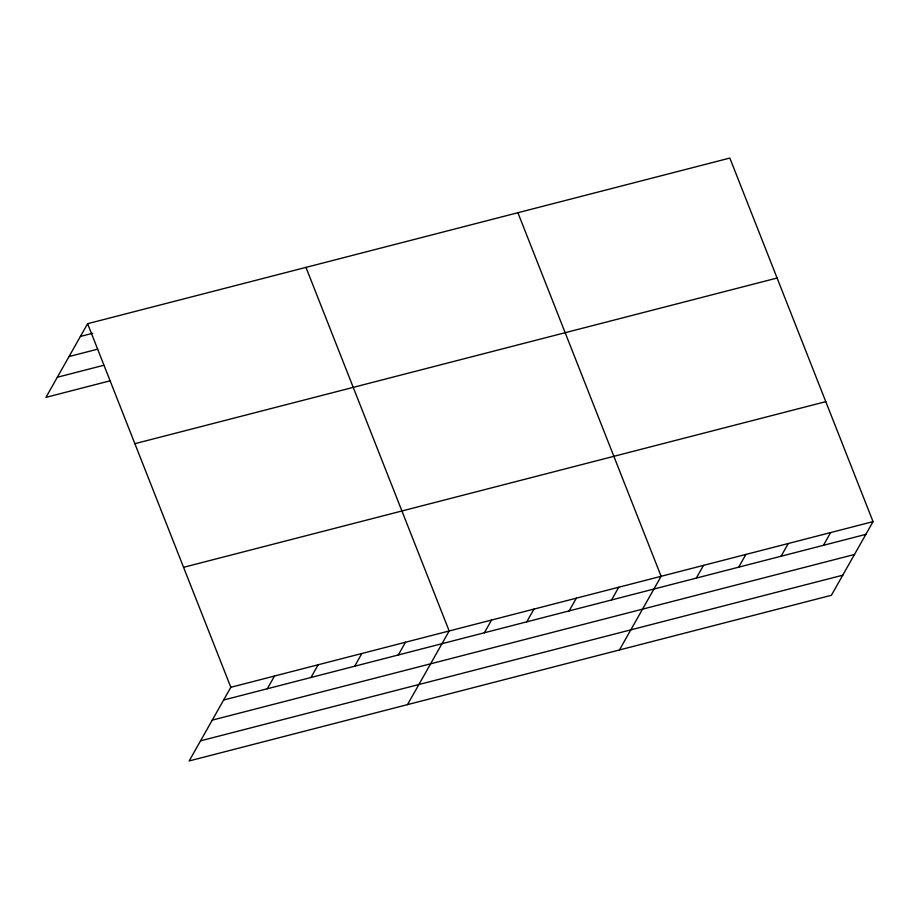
<?xml version="1.0" encoding="UTF-8"?>
<svg xmlns="http://www.w3.org/2000/svg" width="919" height="919" viewBox="0 0 919 919"><rect width="100%" height="100%" fill="white"/><g stroke="black" fill="none" stroke-linecap="round" stroke-linejoin="round"><path stroke-width="1.38" d="M873.05 521.636L230.83 687.297L189.165 760.943L831.385 595.294L873.05 521.636L729.835 158.057L87.615 323.706L45.95 397.364L110.096 380.811M267.291 688.768L274.505 676.028M310.967 677.498L318.169 664.77M354.642 666.241L361.845 653.501M398.306 654.971L405.52 642.232M407.519 704.62L449.184 630.974L305.97 267.383M484.37 632.777L491.573 620.038M526.748 621.841L533.962 609.102M569.137 610.905L576.339 598.177M611.526 599.981L618.728 587.241M619.452 649.963L661.117 576.305L517.902 212.714M696.303 578.108L703.506 565.369M738.681 567.172L745.895 554.444M781.07 556.248L788.272 543.508M823.458 545.312L830.661 532.572M80.412 336.446L92.693 333.275M69.04 356.549L97.701 349.151M57.323 377.261L103.721 365.291M134.875 443.693L777.095 278.032M183.57 567.31L825.79 401.66M223.627 700.025L865.847 534.376M212.255 720.128L854.475 554.479M200.537 740.84L842.757 575.191M87.615 323.706L230.83 687.297"/></g></svg>
